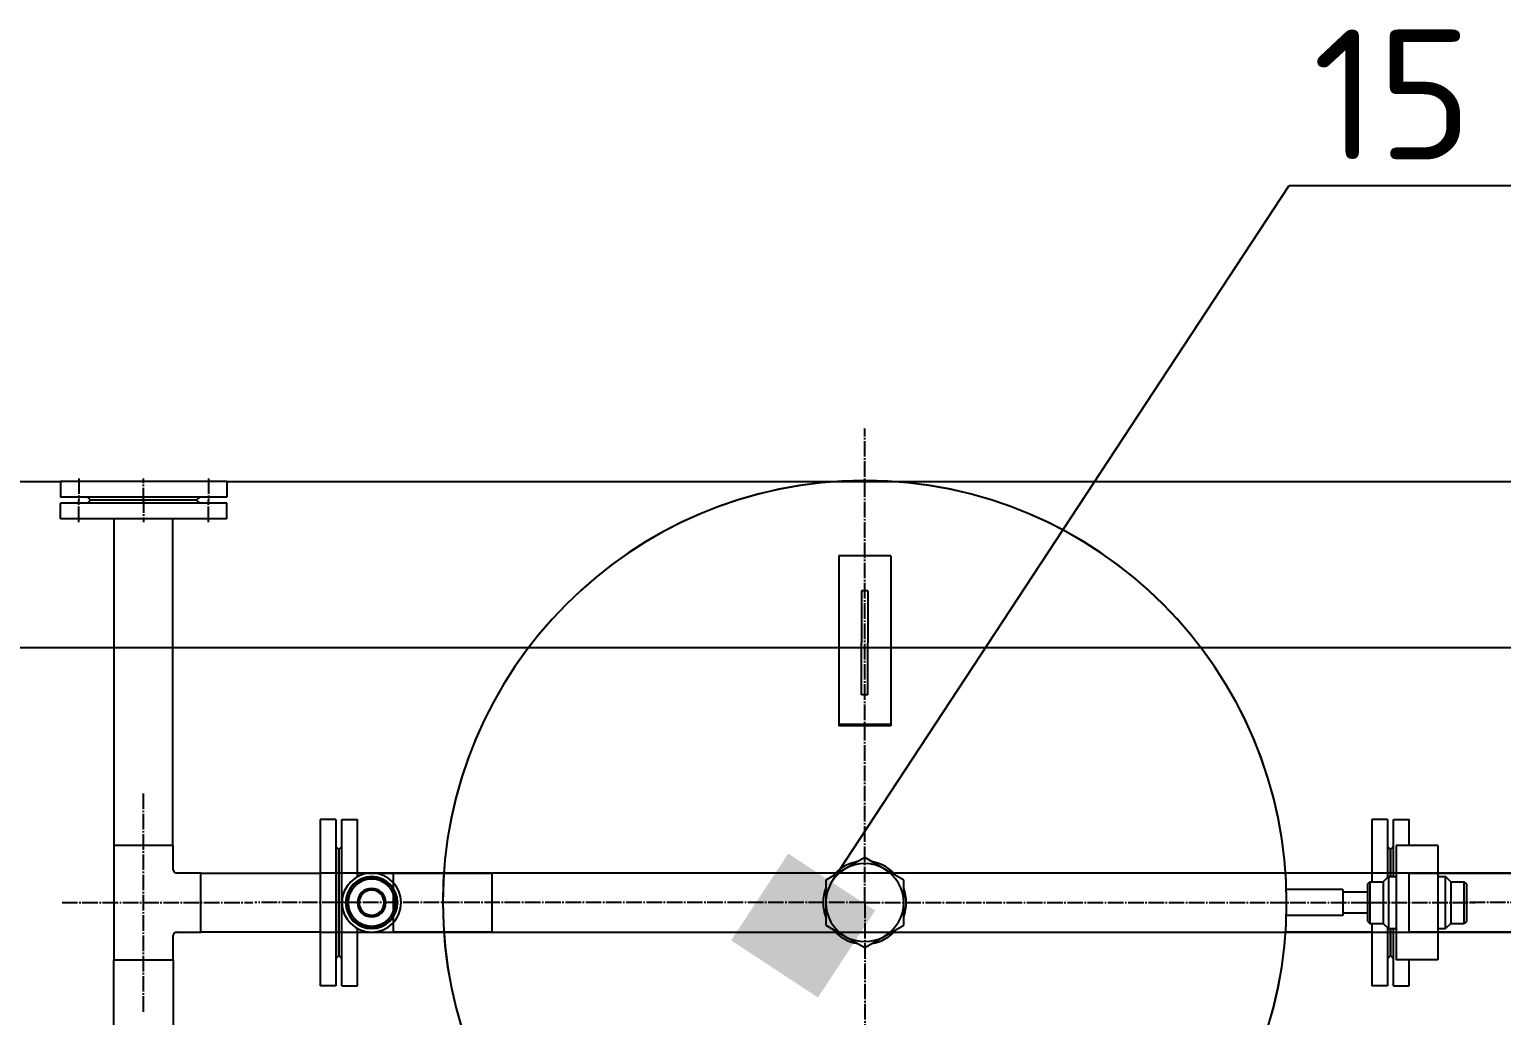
# Model space of a CAD drawing. Header units: millimetres. Extents: x 3795014 to 4300160, y 3869364 to 4016788.
# Drawn here: x 3866122 to 3867538, y 4010608 to 4011557 of the extents above; entities that cross this region are included whole.
import ezdxf
from ezdxf import colors
from ezdxf.entities.mleader import LeaderData, LeaderLine
from ezdxf.math import Vec2, Vec3

# ---------------------------------------------------------------- set-up
doc = ezdxf.new("R2010")
doc.units = ezdxf.units.MM
doc.set_wipeout_variables(frame=1)
for name, pattern in [('K5LT_AXLED', [19.5, 15, -1.5, 1.5, -1.5]), ('K5LT_BASIC', [0]), ('K5LT_THIN', [0])]:
    doc.linetypes.add(name, pattern=pattern)
doc.layers.add('выноска', color=7, linetype='Continuous', lineweight=18)
doc.layers.add('Системный слой', color=7, linetype='Continuous')
doc.styles.add('ISOCPEUR', font='isocpeur.ttf')

# ---------------------------------------------------------------- blocks, each defined once
blk = doc.blocks.new('_BoxFilled')
at = {"color": 0, "linetype": 'ByBlock', "lineweight": -2}
blk.add_line((-0.5, 0), (-1, 0), dxfattribs=at)
at = {"color": 0, "linetype": 'ByBlock', "lineweight": 20}
blk.add_solid([(-0.5, 0.5), (0.5, 0.5), (-0.5, -0.5), (0.5, -0.5)], dxfattribs=at)

msp = doc.modelspace()

# ---------------------------------------------------------------- linework, layer by layer
at = {"layer": 'Системный слой', "linetype": 'K5LT_AXLED'}
for p, q in [((3866925.3, 4010716.6), (3866925.3, 4011172.6)), ((3866925.3, 4010716.6), (3866925.3, 4011172.6)), ((3866925.3, 4010716.6), (3866338.3, 4010716.6)), ((3866925.3, 4010716.6), (3866338.3, 4010716.6)), ((3866925.3, 4010716.6), (3867512.3, 4010716.6)), ((3866925.3, 4010716.6), (3866925.3, 4010151.6)), ((3866925.3, 4010716.6), (3867512.3, 4010716.6)), ((3866925.3, 4010716.6), (3866925.3, 4010151.6)), ((3868088, 4010716.6), (3867501, 4010716.6)), ((3868088, 4010716.6), (3867501, 4010716.6))]:
    msp.add_line(p, q, dxfattribs=at)
at = {"layer": 'Системный слой', "linetype": 'K5LT_THIN'}
for p, q in [((3865999.3, 4011121.7), (3870019.3, 4011121.7)), ((3869859.3, 4010961.7), (3866019.3, 4010961.7))]:
    msp.add_line(p, q, dxfattribs=at)
at = {"layer": 'Системный слой', "linetype": 'K5LT_BASIC'}
for p, q in [((3866259.6, 4011085.7), (3866202.6, 4011085.7)), ((3866202.6, 4011085.7), (3866202.6, 4010767.3)), ((3866259.6, 4010767.3), (3866259.6, 4011085.7)), ((3866950.3, 4011050.1), (3866900.3, 4011050.1)), ((3866900.3, 4011050.1), (3866900.3, 4010888)), ((3866950.3, 4011050.1), (3866900.3, 4011050.1)), ((3866900.3, 4011050.1), (3866900.3, 4010888)), ((3866950.3, 4011050.1), (3866950.3, 4010888)), ((3866950.3, 4011050.1), (3866950.3, 4010888)), ((3866922.3, 4011016.6), (3866922.3, 4010967.6)), ((3866928.3, 4011016.6), (3866922.3, 4011016.6)), ((3866922.3, 4011016.6), (3866922.3, 4010967.6)), ((3866928.3, 4011016.6), (3866922.3, 4011016.6)), ((3866928.3, 4011016.6), (3866928.3, 4010967.6)), ((3866928.3, 4011016.6), (3866928.3, 4010967.6)), ((3866922.3, 4010967.6), (3866922.3, 4010966.6)), ((3866922.3, 4010967.6), (3866922.3, 4010966.6)), ((3866922.3, 4010916.6), (3866922.3, 4010966.6)), ((3866922.3, 4010916.6), (3866922.3, 4010966.6)), ((3866928.3, 4010967.6), (3866928.3, 4010966.6)), ((3866928.3, 4010967.6), (3866928.3, 4010966.6)), ((3866928.3, 4010916.6), (3866928.3, 4010966.6)), ((3866928.3, 4010916.6), (3866928.3, 4010966.6)), ((3866928.3, 4010916.6), (3866922.3, 4010916.6)), ((3866928.3, 4010916.6), (3866922.3, 4010916.6)), ((3866950.3, 4010888), (3866900.3, 4010888)), ((3866900.3, 4010888), (3866900.3, 4010886.6)), ((3866950.3, 4010888), (3866900.3, 4010888)), ((3866900.3, 4010888), (3866900.3, 4010886.6)), ((3866950.3, 4010886.6), (3866900.3, 4010886.6)), ((3866950.3, 4010886.6), (3866900.3, 4010886.6)), ((3866950.3, 4010888), (3866950.3, 4010886.6)), ((3866950.3, 4010888), (3866950.3, 4010886.6)), ((3866416.3, 4010796.6), (3866401.3, 4010796.6)), ((3866401.3, 4010796.6), (3866401.3, 4010773.2)), ((3866416.3, 4010796.6), (3866401.3, 4010796.6)), ((3866401.3, 4010796.6), (3866401.3, 4010773.2)), ((3866416.3, 4010796.6), (3866416.3, 4010773.2)), ((3866416.3, 4010796.6), (3866416.3, 4010773.2)), ((3866422.3, 4010796.6), (3866437.3, 4010796.6)), ((3866422.3, 4010716.6), (3866422.3, 4010796.6)), ((3866422.3, 4010796.6), (3866437.3, 4010796.6)), ((3866422.3, 4010716.6), (3866422.3, 4010796.6)), ((3866437.3, 4010741.7), (3866437.3, 4010796.6)), ((3866437.3, 4010741.7), (3866437.3, 4010796.6)), ((3867428.3, 4010796.6), (3867413.3, 4010796.6)), ((3867413.3, 4010796.6), (3867413.3, 4010736.6)), ((3867428.3, 4010796.6), (3867413.3, 4010796.6)), ((3867413.3, 4010796.6), (3867413.3, 4010736.6)), ((3867428.3, 4010796.6), (3867428.3, 4010740.6)), ((3867428.3, 4010796.6), (3867428.3, 4010740.6)), ((3867434.3, 4010796.6), (3867449.3, 4010796.6)), ((3867434.3, 4010773.2), (3867434.3, 4010796.6)), ((3867434.3, 4010796.6), (3867449.3, 4010796.6)), ((3867434.3, 4010773.2), (3867434.3, 4010796.6)), ((3867449.3, 4010773.2), (3867449.3, 4010796.6)), ((3867449.3, 4010773.2), (3867449.3, 4010796.6)), ((3866202.6, 4010767.3), (3866259.6, 4010767.3)), ((3866401.3, 4010773.2), (3866401.3, 4010636.6)), ((3866401.3, 4010773.2), (3866401.3, 4010636.6)), ((3866416.3, 4010773.2), (3866416.3, 4010636.6)), ((3866416.3, 4010773.2), (3866416.3, 4010636.6)), ((3866419.3, 4010767.6), (3866416.3, 4010770.6)), ((3866419.3, 4010767.6), (3866416.3, 4010770.6)), ((3866419.3, 4010767.6), (3866422.3, 4010770.6)), ((3866419.3, 4010767.6), (3866422.3, 4010770.6)), ((3866419.3, 4010767.6), (3866419.3, 4010752.7)), ((3866419.3, 4010680.5), (3866419.3, 4010767.6)), ((3866419.3, 4010767.6), (3866419.3, 4010752.7)), ((3866419.3, 4010680.5), (3866419.3, 4010767.6)), ((3867431.3, 4010767.6), (3867428.3, 4010770.6)), ((3867431.3, 4010767.6), (3867428.3, 4010770.6)), ((3867431.3, 4010767.6), (3867434.3, 4010770.6)), ((3867431.3, 4010767.6), (3867434.3, 4010770.6)), ((3867431.3, 4010752.7), (3867431.3, 4010767.6)), ((3867431.3, 4010767.6), (3867431.3, 4010741.6)), ((3867431.3, 4010752.7), (3867431.3, 4010767.6)), ((3867431.3, 4010767.6), (3867431.3, 4010741.6)), ((3867434.3, 4010741.6), (3867434.3, 4010773.2)), ((3867434.3, 4010741.6), (3867434.3, 4010773.2)), ((3867436.8, 4010771.6), (3867436.8, 4010661.6)), ((3867476.8, 4010771.6), (3867436.8, 4010771.6)), ((3867436.8, 4010771.6), (3867436.8, 4010661.6)), ((3867476.8, 4010771.6), (3867436.8, 4010771.6)), ((3867449.3, 4010771.6), (3867449.3, 4010773.2)), ((3867449.3, 4010771.6), (3867449.3, 4010773.2)), ((3867476.8, 4010771.6), (3867476.8, 4010661.6)), ((3867476.8, 4010771.6), (3867476.8, 4010661.6)), ((3866419.3, 4010752.7), (3866419.3, 4010665.6)), ((3866419.3, 4010752.7), (3866419.3, 4010665.6)), ((3866925.3, 4010759.9), (3866906.5, 4010749.1)), ((3866925.3, 4010759.9), (3866906.5, 4010749.1)), ((3866944, 4010749.1), (3866925.3, 4010759.9)), ((3866944, 4010749.1), (3866925.3, 4010759.9)), ((3867431.3, 4010741.6), (3867431.3, 4010752.7)), ((3867431.3, 4010741.6), (3867431.3, 4010752.7)), ((3866286.5, 4010745.1), (3866401.3, 4010745.1)), ((3866286.5, 4010688.1), (3866286.5, 4010745.1)), ((3866401.3, 4010745.1), (3866401.3, 4010688.1)), ((3868612, 4010745.1), (3866401.3, 4010745.1)), ((3866401.3, 4010745.1), (3866401.3, 4010688.1)), ((3866437.3, 4010745.1), (3866520.3, 4010745.1)), ((3866437.3, 4010745.1), (3866520.3, 4010745.1)), ((3866450.8, 4010745.1), (3866520.3, 4010745.1)), ((3866450.8, 4010745.1), (3866520.3, 4010745.1)), ((3866471.7, 4010688.1), (3866471.7, 4010745.1)), ((3866471.7, 4010745.1), (3866566.5, 4010745.1)), ((3866566.5, 4010745.1), (3866566.5, 4010688.1)), ((3866906.5, 4010749.1), (3866887.8, 4010738.3)), ((3866906.5, 4010749.1), (3866887.8, 4010738.3)), ((3866887.8, 4010738.3), (3866887.8, 4010716.6)), ((3866887.8, 4010738.3), (3866887.8, 4010716.6)), ((3866962.8, 4010738.3), (3866944, 4010749.1)), ((3866962.8, 4010738.3), (3866944, 4010749.1)), ((3866962.8, 4010716.6), (3866962.8, 4010738.3)), ((3866962.8, 4010716.6), (3866962.8, 4010738.3)), ((3867413.3, 4010745.1), (3867330.3, 4010745.1)), ((3867413.3, 4010745.1), (3867330.3, 4010745.1)), ((3867409.3, 4010734.6), (3867411.3, 4010736.6)), ((3867409.3, 4010734.6), (3867411.3, 4010736.6)), ((3867411.3, 4010736.6), (3867424.3, 4010736.6)), ((3867411.3, 4010736.6), (3867411.3, 4010716.6)), ((3867411.3, 4010736.6), (3867424.3, 4010736.6)), ((3867411.3, 4010736.6), (3867411.3, 4010716.6)), ((3867424.3, 4010736.6), (3867429.3, 4010741.6)), ((3867424.3, 4010736.6), (3867429.3, 4010741.6)), ((3867424.3, 4010736.6), (3867424.3, 4010716.6)), ((3867424.3, 4010736.6), (3867424.3, 4010716.6)), ((3867429.3, 4010741.6), (3867429.3, 4010716.6)), ((3867429.3, 4010741.6), (3867436.8, 4010741.6)), ((3867429.3, 4010741.6), (3867429.3, 4010716.6)), ((3867429.3, 4010741.6), (3867436.8, 4010741.6)), ((3867449.3, 4010745.1), (3867564, 4010745.1)), ((3867449.3, 4010688.1), (3867449.3, 4010745.1)), ((3867449.3, 4010745.1), (3867564, 4010745.1)), ((3867449.3, 4010688.1), (3867449.3, 4010745.1)), ((3867476.8, 4010741.6), (3867484.3, 4010741.6)), ((3867476.8, 4010741.6), (3867484.3, 4010741.6)), ((3867489.3, 4010736.6), (3867484.3, 4010741.6)), ((3867484.3, 4010716.6), (3867484.3, 4010741.6)), ((3867489.3, 4010736.6), (3867484.3, 4010741.6)), ((3867484.3, 4010716.6), (3867484.3, 4010741.6)), ((3867489.3, 4010736.6), (3867502.3, 4010736.6)), ((3867489.3, 4010736.6), (3867489.3, 4010716.6)), ((3867489.3, 4010736.6), (3867502.3, 4010736.6)), ((3867489.3, 4010736.6), (3867489.3, 4010716.6)), ((3867504.3, 4010734.6), (3867502.3, 4010736.6)), ((3867502.3, 4010716.6), (3867502.3, 4010736.6)), ((3867504.3, 4010734.6), (3867502.3, 4010736.6)), ((3867502.3, 4010716.6), (3867502.3, 4010736.6)), ((3867385.3, 4010729.1), (3867331.1, 4010729.1)), ((3867385.3, 4010729.1), (3867331.1, 4010729.1)), ((3867385.3, 4010729.1), (3867385.3, 4010716.8)), ((3867385.3, 4010729.1), (3867385.3, 4010716.8)), ((3867409.3, 4010726.6), (3867385.3, 4010726.6)), ((3867409.3, 4010726.6), (3867385.3, 4010726.6)), ((3867409.3, 4010716.6), (3867409.3, 4010734.6)), ((3867409.3, 4010716.6), (3867409.3, 4010734.6)), ((3867504.3, 4010734.6), (3867504.3, 4010716.6)), ((3867504.3, 4010734.6), (3867504.3, 4010716.6)), ((3866422.3, 4010660), (3866422.3, 4010716.6)), ((3866422.3, 4010660), (3866422.3, 4010716.6)), ((3866887.8, 4010716.6), (3866887.8, 4010694.9)), ((3866887.8, 4010716.6), (3866887.8, 4010694.9)), ((3866962.8, 4010694.9), (3866962.8, 4010716.6)), ((3866962.8, 4010694.9), (3866962.8, 4010716.6)), ((3867385.3, 4010716.8), (3867385.3, 4010704.1)), ((3867385.3, 4010716.8), (3867385.3, 4010704.1)), ((3867409.3, 4010698.6), (3867409.3, 4010716.6)), ((3867409.3, 4010698.6), (3867409.3, 4010716.6)), ((3867411.3, 4010716.6), (3867411.3, 4010696.6)), ((3867411.3, 4010716.6), (3867411.3, 4010696.6)), ((3867424.3, 4010716.6), (3867424.3, 4010696.6)), ((3867424.3, 4010716.6), (3867424.3, 4010696.6)), ((3867429.3, 4010716.6), (3867429.3, 4010691.6)), ((3867429.3, 4010716.6), (3867429.3, 4010691.6)), ((3867484.3, 4010691.6), (3867484.3, 4010716.6)), ((3867484.3, 4010691.6), (3867484.3, 4010716.6)), ((3867489.3, 4010716.6), (3867489.3, 4010696.6)), ((3867489.3, 4010716.6), (3867489.3, 4010696.6)), ((3867502.3, 4010696.6), (3867502.3, 4010716.6)), ((3867502.3, 4010696.6), (3867502.3, 4010716.6)), ((3867504.3, 4010716.6), (3867504.3, 4010698.6)), ((3867504.3, 4010716.6), (3867504.3, 4010698.6)), ((3866887.8, 4010694.9), (3866906.5, 4010684.1)), ((3866887.8, 4010694.9), (3866906.5, 4010684.1)), ((3866944, 4010684.1), (3866962.8, 4010694.9)), ((3866944, 4010684.1), (3866962.8, 4010694.9)), ((3867385.3, 4010704.1), (3867331.1, 4010704.1)), ((3867385.3, 4010704.1), (3867331.1, 4010704.1)), ((3867409.3, 4010706.6), (3867385.3, 4010706.6)), ((3867409.3, 4010706.6), (3867385.3, 4010706.6)), ((3867409.3, 4010698.6), (3867411.3, 4010696.6)), ((3867409.3, 4010698.6), (3867411.3, 4010696.6)), ((3867411.3, 4010696.6), (3867424.3, 4010696.6)), ((3867411.3, 4010696.6), (3867424.3, 4010696.6)), ((3867413.3, 4010696.6), (3867413.3, 4010660)), ((3867413.3, 4010696.6), (3867413.3, 4010660)), ((3867424.3, 4010696.6), (3867429.3, 4010691.6)), ((3867424.3, 4010696.6), (3867429.3, 4010691.6)), ((3867428.3, 4010692.6), (3867428.3, 4010660)), ((3867428.3, 4010692.6), (3867428.3, 4010660)), ((3867489.3, 4010696.6), (3867484.3, 4010691.6)), ((3867489.3, 4010696.6), (3867484.3, 4010691.6)), ((3867489.3, 4010696.6), (3867502.3, 4010696.6)), ((3867489.3, 4010696.6), (3867502.3, 4010696.6)), ((3867504.3, 4010698.6), (3867502.3, 4010696.6)), ((3867504.3, 4010698.6), (3867502.3, 4010696.6)), ((3866401.3, 4010688.1), (3866286.5, 4010688.1)), ((3866401.3, 4010688.1), (3868612, 4010688.1)), ((3866419.3, 4010665.6), (3866419.3, 4010680.5)), ((3866419.3, 4010665.6), (3866419.3, 4010680.5)), ((3866437.3, 4010660), (3866437.3, 4010691.5)), ((3866437.3, 4010660), (3866437.3, 4010691.5)), ((3866437.3, 4010688.1), (3866520.3, 4010688.1)), ((3866437.3, 4010688.1), (3866520.3, 4010688.1)), ((3866450.8, 4010688.1), (3866520.3, 4010688.1)), ((3866450.8, 4010688.1), (3866520.3, 4010688.1)), ((3866566.5, 4010688.1), (3866471.7, 4010688.1)), ((3866906.5, 4010684.1), (3866925.3, 4010673.3)), ((3866906.5, 4010684.1), (3866925.3, 4010673.3)), ((3866925.3, 4010673.3), (3866944, 4010684.1)), ((3866925.3, 4010673.3), (3866944, 4010684.1)), ((3867413.3, 4010688.1), (3867330.3, 4010688.1)), ((3867413.3, 4010688.1), (3867330.3, 4010688.1)), ((3867429.3, 4010691.6), (3867436.8, 4010691.6)), ((3867429.3, 4010691.6), (3867436.8, 4010691.6)), ((3867431.3, 4010691.6), (3867431.3, 4010680.5)), ((3867431.3, 4010665.6), (3867431.3, 4010691.6)), ((3867431.3, 4010691.6), (3867431.3, 4010680.5)), ((3867431.3, 4010665.6), (3867431.3, 4010691.6)), ((3867431.3, 4010680.5), (3867431.3, 4010665.6)), ((3867431.3, 4010680.5), (3867431.3, 4010665.6)), ((3867434.3, 4010636.6), (3867434.3, 4010691.6)), ((3867434.3, 4010636.6), (3867434.3, 4010691.6)), ((3867564, 4010688.1), (3867449.3, 4010688.1)), ((3867564, 4010688.1), (3867449.3, 4010688.1)), ((3867476.8, 4010691.6), (3867484.3, 4010691.6)), ((3867476.8, 4010691.6), (3867484.3, 4010691.6)), ((3866419.3, 4010665.6), (3866416.3, 4010662.6)), ((3866419.3, 4010665.6), (3866416.3, 4010662.6)), ((3866419.3, 4010665.6), (3866422.3, 4010662.6)), ((3866419.3, 4010665.6), (3866422.3, 4010662.6)), ((3867431.3, 4010665.6), (3867428.3, 4010662.6)), ((3867431.3, 4010665.6), (3867428.3, 4010662.6)), ((3867431.3, 4010665.6), (3867434.3, 4010662.6)), ((3867431.3, 4010665.6), (3867434.3, 4010662.6)), ((3866202.9, 4010661.5), (3866259.9, 4010661.5)), ((3866202.9, 4008686.5), (3866202.9, 4010661.5)), ((3866259.9, 4010661.5), (3866259.9, 4008686.5)), ((3866422.3, 4010636.6), (3866422.3, 4010660)), ((3866422.3, 4010636.6), (3866422.3, 4010660)), ((3866437.3, 4010636.6), (3866437.3, 4010660)), ((3866437.3, 4010636.6), (3866437.3, 4010660)), ((3867413.3, 4010660), (3867413.3, 4010636.6)), ((3867413.3, 4010660), (3867413.3, 4010636.6)), ((3867428.3, 4010660), (3867428.3, 4010636.6)), ((3867428.3, 4010660), (3867428.3, 4010636.6)), ((3867476.8, 4010661.6), (3867436.8, 4010661.6)), ((3867476.8, 4010661.6), (3867436.8, 4010661.6)), ((3867449.3, 4010636.6), (3867449.3, 4010661.6)), ((3867449.3, 4010636.6), (3867449.3, 4010661.6)), ((3866416.3, 4010636.6), (3866401.3, 4010636.6)), ((3866416.3, 4010636.6), (3866401.3, 4010636.6)), ((3866422.3, 4010636.6), (3866437.3, 4010636.6)), ((3866422.3, 4010636.6), (3866437.3, 4010636.6)), ((3867428.3, 4010636.6), (3867413.3, 4010636.6)), ((3867428.3, 4010636.6), (3867413.3, 4010636.6)), ((3867434.3, 4010636.6), (3867449.3, 4010636.6)), ((3867434.3, 4010636.6), (3867449.3, 4010636.6))]:
    msp.add_line(p, q, dxfattribs=at)
for centre, radius, start, end in [((3866925.3, 4010716.6), 406, 90, 180), ((3866925.3, 4010716.6), 406, 90.1432, 89.8568), ((3866925.3, 4010716.6), 406, 90, 180), ((3866925.3, 4010716.6), 406, 90.1432, 89.8568), ((3866925.3, 4010716.6), 406, 89.8568, 90.1432), ((3866925.3, 4010716.6), 406, 89.8568, 90.1432), ((3866925.3, 4010716.6), 406, 0, 90), ((3866925.3, 4010716.6), 406, 0, 90), ((3866925.3, 4010716.6), 40, 99.6359, 140.3641), ((3866925.3, 4010716.6), 40, 99.6359, 140.3641), ((3866925.3, 4010716.6), 37.5, 60, 120), ((3866925.3, 4010716.6), 37.5, 60, 120), ((3866925.3, 4010716.6), 40, 39.6358, 80.3641), ((3866925.3, 4010716.6), 40, 39.6358, 80.3641), ((3866450.8, 4010716.6), 28.5, 90, 270), ((3866450.8, 4010716.6), 28.5, 90, 270), ((3866450.8, 4010716.6), 25, 90, 270), ((3866450.8, 4010716.6), 25, 90, 270), ((3866450.8, 4010716.6), 24.2, 0, 180), ((3866450.8, 4010716.6), 24.2, 0, 180), ((3866450.8, 4010716.6), 22.6, 0, 180), ((3866450.8, 4010716.6), 22.6, 0, 180), ((3866450.8, 4010716.6), 28.5, 270, 90), ((3866450.8, 4010716.6), 28.5, 270, 90), ((3866450.8, 4010716.6), 25, 270, 90), ((3866450.8, 4010716.6), 25, 270, 90), ((3866925.3, 4010716.6), 37.5, 150, 180), ((3866925.3, 4010716.6), 37.5, 150, 180), ((3866925.3, 4010716.6), 37.5, 120, 150), ((3866925.3, 4010716.6), 37.5, 120, 150), ((3866925.3, 4010716.6), 37.5, 0, 60), ((3866925.3, 4010716.6), 37.5, 0, 60), ((3866450.8, 4010716.6), 13.7, 0, 180), ((3866450.8, 4010716.6), 13.7, 0, 180), ((3866450.8, 4010716.6), 12.1, 0, 180), ((3866450.8, 4010716.6), 12.1, 0, 180), ((3866925.3, 4010716.6), 40, 159.6359, 180), ((3866925.3, 4010716.6), 40, 159.6359, 180), ((3866925.3, 4010716.6), 40, 0, 20.3641), ((3866925.3, 4010716.6), 40, 0, 20.3641), ((3866450.8, 4010716.6), 24.2, 180, 0), ((3866450.8, 4010716.6), 24.2, 180, 0), ((3866450.8, 4010716.6), 22.6, 180, 0), ((3866450.8, 4010716.6), 22.6, 180, 0), ((3866450.8, 4010716.6), 13.7, 180, 0), ((3866450.8, 4010716.6), 13.7, 180, 0), ((3866450.8, 4010716.6), 12.1, 180, 0), ((3866450.8, 4010716.6), 12.1, 180, 0), ((3866925.3, 4010716.6), 406, 180, 270), ((3866925.3, 4010716.6), 406, 180, 270), ((3866925.3, 4010716.6), 40, 180, 200.3641), ((3866925.3, 4010716.6), 40, 180, 200.3641), ((3866925.3, 4010716.6), 37.5, 180, 240), ((3866925.3, 4010716.6), 37.5, 180, 240), ((3866925.3, 4010716.6), 406, 270, 0), ((3866925.3, 4010716.6), 406, 270, 0), ((3866925.3, 4010716.6), 37.5, 300, 0), ((3866925.3, 4010716.6), 37.5, 300, 0), ((3866925.3, 4010716.6), 40, 339.6359, 0), ((3866925.3, 4010716.6), 40, 339.6359, 0), ((3866925.3, 4010716.6), 40, 219.6359, 260.3641), ((3866925.3, 4010716.6), 40, 219.6359, 260.3641), ((3866925.3, 4010716.6), 37.5, 240, 300), ((3866925.3, 4010716.6), 37.5, 240, 300), ((3866925.3, 4010716.6), 40, 279.6359, 320.3641), ((3866925.3, 4010716.6), 40, 279.6359, 320.3641)]:
    msp.add_arc(centre, radius, start, end, dxfattribs=at)

# ---------------------------------------------------------------- leaders
at = {"layer": 'выноска', "lineweight": 20, "ltscale": 100}
ml = msp.add_multileader_mtext('Standard', dxfattribs=at)
ml.set_content('15', color=256, style='ISOCPEUR')
ml.set_leader_properties()
ml.set_arrow_properties(name='BOXFILLED')
ml.build(insert=Vec2(0, 0))
ml.multileader.update_dxf_attribs({"text_left_attachment_type": 6, "text_right_attachment_type": 6, "dogleg_length": 0.36, "arrow_head_size": 100, "scale": 50})
ctx = ml.context
ctx.base_point, ctx.scale, ctx.char_height, ctx.arrow_head_size, ctx.landing_gap_size, ctx.plane_origin = Vec3(3867351.8, 4011406.5), 50, 125, 100, 4.5, Vec3(3867395.3, 4010915.9)
ctx.left_attachment, ctx.right_attachment = 6, 6
notes = []
notes.append((ctx, [(1, (1, 1, 0), (3867333.8, 4011406.5), (1, 0), 18, [(0, [(3866866, 4010694.6)], 0, [])])]))
ctx.mtext.insert, ctx.mtext.width, ctx.mtext.flow_direction = Vec3(3867356.3, 4011556.5), 160.967, 5
for ctx, leaders in notes:
    for number, flags, end, landing, length, lines in leaders:
        leader = LeaderData()
        leader.index, (leader.has_last_leader_line, leader.has_dogleg_vector, leader.attachment_direction) = number, flags
        leader.last_leader_point, leader.dogleg_vector, leader.dogleg_length = Vec3(end), Vec3(landing), length
        for number, points, colour, breaks in lines:
            line = LeaderLine()
            line.index, line.vertices, line.color, line.breaks = number, Vec3.list(points), colors.encode_raw_color(colour), breaks
            leader.lines.append(line)
        ctx.leaders.append(leader)

# ---------------------------------------------------------------- next in the draw order: wipeouts: each hides what was drawn before it
for points in [[(3866311.4, 4011085.7), (3866311.4, 4011100.7), (3866311.4, 4011100.7), (3866285.4, 4011100.7), (3866285.4, 4011100.7), (3866282.4, 4011103.7), (3866282.4, 4011103.7), (3866180.4, 4011103.7), (3866180.4, 4011103.7), (3866177.4, 4011100.7), (3866177.4, 4011100.7), (3866151.4, 4011100.7), (3866151.4, 4011100.7), (3866151.4, 4011085.7), (3866151.4, 4011085.7)], [(3866286.5, 4010688.1), (3866286.5, 4010745.1), (3866286.5, 4010745.1), (3866263.1, 4010745.1), (3866263.1, 4010745.1), (3866261, 4010745.9), (3866261, 4010745.9), (3866259.9, 4010747.8), (3866259.9, 4010747.8), (3866259.9, 4010748.3), (3866259.9, 4010748.3), (3866259.9, 4010771.7), (3866259.9, 4010771.7), (3866202.9, 4010771.7), (3866202.9, 4010771.7), (3866202.9, 4010661.5), (3866202.9, 4010661.5), (3866259.9, 4010661.5), (3866259.9, 4010661.5), (3866259.9, 4010684.9), (3866259.9, 4010684.9), (3866260.7, 4010687), (3866260.7, 4010687), (3866262.6, 4010688.1), (3866262.6, 4010688.1), (3866263.1, 4010688.1), (3866263.1, 4010688.1)]]:
    msp.add_wipeout(points).dxf.layer = 'Системный слой'

# ---------------------------------------------------------------- next in the draw order: linework, layer by layer
at = {"layer": 'Системный слой', "linetype": 'K5LT_AXLED'}
for p, q in [((3866168.9, 4011082.7), (3866168.9, 4011103.7)), ((3866231.4, 4011106.7), (3866231.4, 4011082.7)), ((3866293.9, 4011082.7), (3866293.9, 4011103.7)), ((3866231.4, 4010611.5), (3866231.4, 4010821.7)), ((3866152.9, 4010716.6), (3866336.5, 4010716.6))]:
    msp.add_line(p, q, dxfattribs=at)
at = {"layer": 'Системный слой', "linetype": 'K5LT_BASIC'}
for p, q in [((3866177.4, 4011100.7), (3866180.4, 4011103.7)), ((3866282.4, 4011103.7), (3866180.4, 4011103.7)), ((3866285.4, 4011100.7), (3866282.4, 4011103.7)), ((3866151.4, 4011085.7), (3866151.4, 4011100.7)), ((3866311.4, 4011100.7), (3866151.4, 4011100.7)), ((3866311.4, 4011085.7), (3866311.4, 4011100.7)), ((3866311.4, 4011085.7), (3866151.4, 4011085.7)), ((3866259.9, 4010771.7), (3866202.9, 4010771.7)), ((3866202.9, 4010771.7), (3866202.9, 4010661.5)), ((3866259.9, 4010748.3), (3866259.9, 4010771.7)), ((3866286.5, 4010745.1), (3866263.1, 4010745.1)), ((3866286.5, 4010688.1), (3866286.5, 4010745.1)), ((3866259.9, 4010661.5), (3866259.9, 4010684.9)), ((3866263.1, 4010688.1), (3866286.5, 4010688.1)), ((3866202.9, 4010661.5), (3866259.9, 4010661.5))]:
    msp.add_line(p, q, dxfattribs=at)
for centre, start, end in [((3866263.1, 4010748.3), 180, 270), ((3866263.1, 4010684.9), 90, 180)]:
    msp.add_arc(centre, 3.21, start, end, dxfattribs=at)

# ---------------------------------------------------------------- next in the draw order: wipeouts: each hides what was drawn before it
msp.add_wipeout([(3866311.4, 4011106.7), (3866311.4, 4011121.7), (3866311.4, 4011121.7), (3866151.4, 4011121.7), (3866151.4, 4011121.7), (3866151.4, 4011106.7), (3866151.4, 4011106.7), (3866177.4, 4011106.7), (3866177.4, 4011106.7), (3866180.4, 4011103.7), (3866180.4, 4011103.7), (3866282.4, 4011103.7), (3866282.4, 4011103.7), (3866285.4, 4011106.7), (3866285.4, 4011106.7)]).dxf.layer = 'Системный слой'

# ---------------------------------------------------------------- next in the draw order: linework, layer by layer
for p, q in [((3866311.4, 4011121.7), (3866151.4, 4011121.7)), ((3866151.4, 4011121.7), (3866151.4, 4011106.7)), ((3866311.4, 4011121.7), (3866311.4, 4011106.7)), ((3866311.4, 4011106.7), (3866151.4, 4011106.7)), ((3866177.4, 4011106.7), (3866180.4, 4011103.7)), ((3866282.4, 4011103.7), (3866180.4, 4011103.7)), ((3866285.4, 4011106.7), (3866282.4, 4011103.7))]:
    msp.add_line(p, q, dxfattribs=at)
at = {"layer": 'Системный слой', "linetype": 'K5LT_AXLED'}
for p, q in [((3866168.9, 4011124.7), (3866168.9, 4011103.7)), ((3866231.4, 4011100.7), (3866231.4, 4011124.7)), ((3866293.9, 4011124.7), (3866293.9, 4011103.7))]:
    msp.add_line(p, q, dxfattribs=at)

doc.saveas('drawing.dxf')
